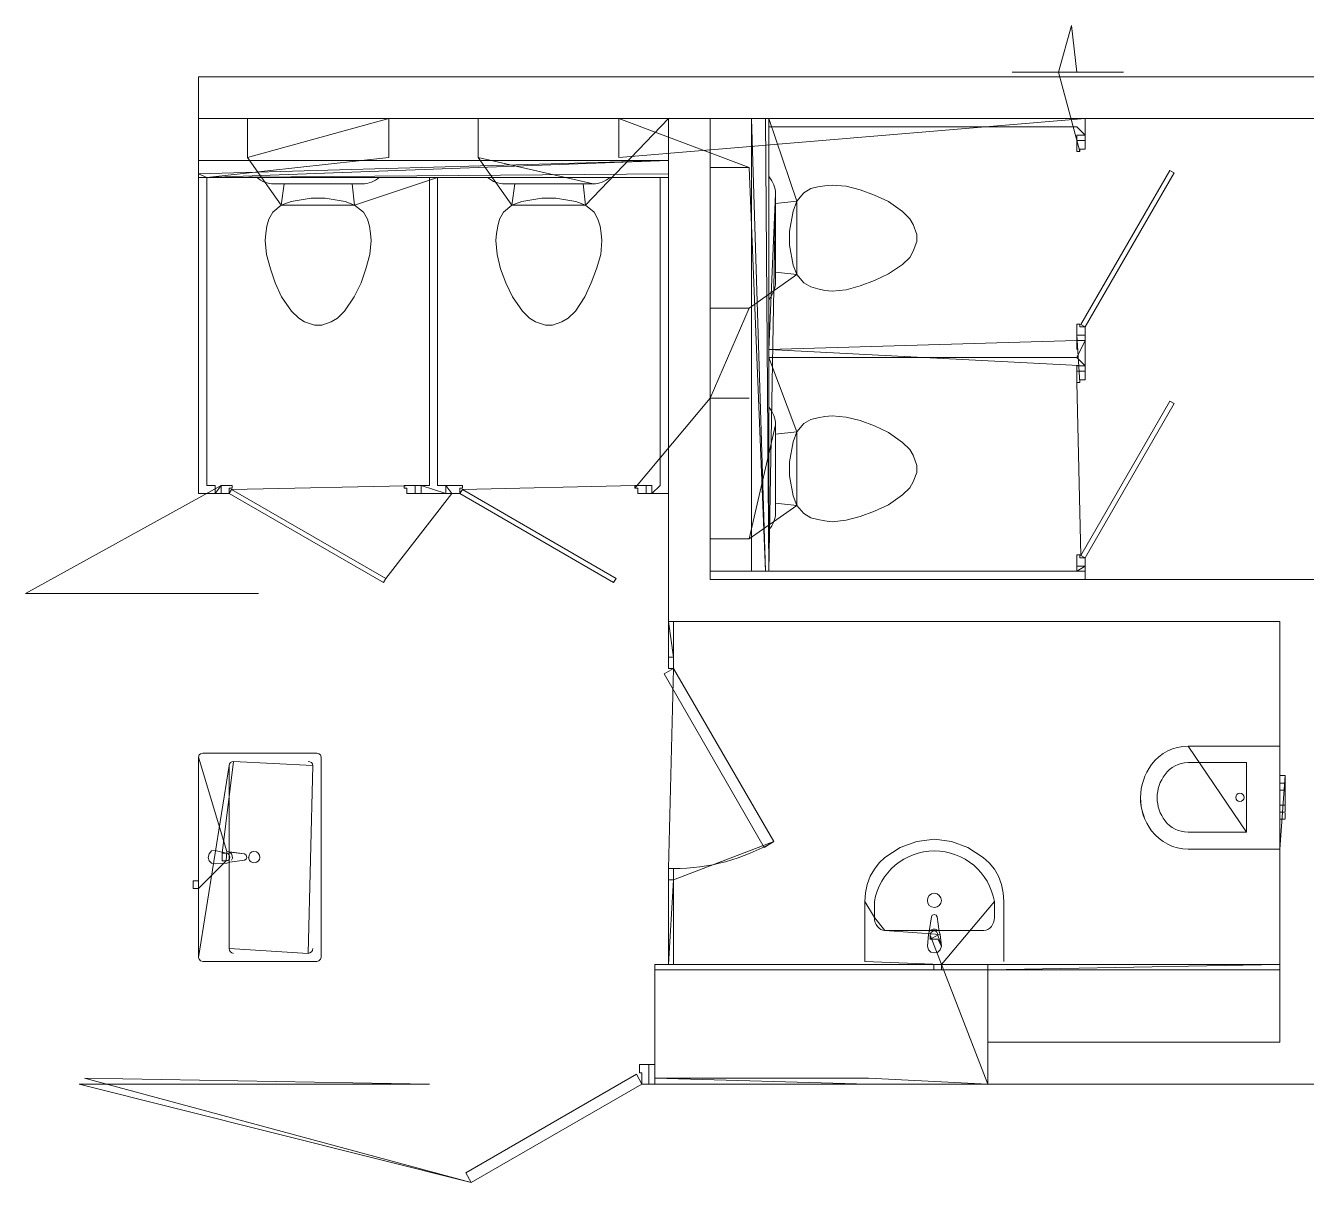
# Model space of a CAD drawing. Header units: millimetres. Extents: x -695119 to 412940, y -249585 to 622758.
# Drawn here: x 12734.773 to 12736.586, y -47226.925 to -47225.288 of the extents above; entities that cross this region are included whole.
import ezdxf

# ---------------------------------------------------------------- set-up
doc = ezdxf.new("R2010")
doc.units = ezdxf.units.MM
doc.layers.add('PDF _Геометрия', color=8, linetype='Continuous', lineweight=9)

# ---------------------------------------------------------------- blocks, each defined once
blk = doc.blocks.new('1 этаж')
at = {"layer": 'PDF _Геометрия', "color": 251, "true_color": 0x636466}
for p, q in [((-32213.762, -128402.2902), (-32213.9195, -128402.2902)), ((-32215.002, -128402.356), (-32215.002, -128402.411)), ((-32214.802, -128402.411), (-32214.802, -128402.356)), ((-32214.6753, -128402.356), (-32214.6753, -128402.411)), ((-32214.4762, -128402.411), (-32214.4762, -128402.356)), ((-32214.2887, -128402.9969), (-32214.2887, -128402.356)), ((-32215.0712, -128402.4152), (-32214.4062, -128402.4152)), ((-32214.292, -128402.4252), (-32214.347, -128402.4252)), ((-32214.9645, -128402.4485), (-32214.8395, -128402.4485)), ((-32214.9503, -128402.4485), (-32214.9545, -128402.4785)), ((-32214.6378, -128402.4485), (-32214.5128, -128402.4485)), ((-32214.6237, -128402.4485), (-32214.6278, -128402.4785)), ((-32214.2545, -128402.5877), (-32214.2545, -128402.4627)), ((-32214.2545, -128402.5735), (-32214.2245, -128402.5769)), ((-32214.347, -128402.6244), (-32214.292, -128402.6244)), ((-32214.292, -128402.7519), (-32214.347, -128402.7519)), ((-32214.2545, -128402.9144), (-32214.2545, -128402.7894)), ((-32214.7562, -128402.8869), (-32214.7562, -128402.8752)), ((-32214.2545, -128402.9002), (-32214.2245, -128402.9035)), ((-32214.347, -128402.951), (-32214.292, -128402.951)), ((-32215.3162, -128403.0285), (-32214.9862, -128403.0285)), ((-32213.5404, -128403.286), (-32213.5329, -128403.286)), ((-32213.5329, -128403.2969), (-32213.5404, -128403.2969)), ((-32213.5329, -128403.2969), (-32213.5404, -128403.2969)), ((-32213.5329, -128403.2969), (-32213.5404, -128403.2969)), ((-32213.5404, -128403.3377), (-32213.5329, -128403.3377)), ((-32213.5329, -128403.3477), (-32213.5404, -128403.3477)), ((-32213.5329, -128403.3477), (-32213.5404, -128403.3477)), ((-32213.5329, -128403.3477), (-32213.5404, -128403.3477)), ((-32214.3987, -128403.4335), (-32214.4062, -128403.4335)), ((-32214.1279, -128403.4644), (-32214.1279, -128403.5494)), ((-32214.1145, -128403.4644), (-32214.1145, -128403.4869)), ((-32213.9445, -128403.4869), (-32213.9445, -128403.4644)), ((-32213.9595, -128403.5052), (-32214.0995, -128403.5052)), ((-32213.9537, -128403.5535), (-32213.9537, -128403.7227))]:
    blk.add_line(p, q, dxfattribs=at)
at = {"layer": 'PDF _Геометрия', "color": 251, "true_color": 0x636466, "flags": 128}
for points in [[(-32213.8537, -128402.2902), (-32213.8353, -128402.2244), (-32213.8278, -128402.2902)], [(-32212.907, -128402.2969), (-32215.0712, -128402.2969), (-32215.0712, -128402.356), (-32214.4062, -128402.356), (-32214.4062, -128403.0677), (-32214.347, -128403.0677), (-32213.5403, -128403.0677), (-32213.5403, -128403.6635), (-32213.9537, -128403.6635), (-32213.9537, -128403.7227), (-32213.442, -128403.7227)], [(-32213.482, -128403.0085), (-32213.5403, -128403.0085), (-32214.347, -128403.0085), (-32214.347, -128402.356), (-32212.907, -128402.356)], [(-32212.907, -128402.2969), (-32215.0712, -128402.2969), (-32215.0712, -128402.356), (-32214.4062, -128402.356), (-32212.907, -128402.356)], [(-32212.907, -128402.2969), (-32215.0712, -128402.2969), (-32215.0712, -128402.356), (-32214.4062, -128402.356), (-32212.907, -128402.356)], [(-32213.762, -128402.2902), (-32213.9195, -128402.2902), (-32213.8278, -128402.2902), (-32213.8537, -128402.2902), (-32213.8237, -128402.4027), (-32213.8237, -128402.3994), (-32213.8162, -128402.3994), (-32213.8162, -128402.3869), (-32213.8278, -128402.3869), (-32213.8278, -128402.4027)], [(-32213.762, -128402.2902), (-32213.9195, -128402.2902), (-32213.8278, -128402.2902), (-32213.8537, -128402.2902), (-32213.8237, -128402.4027), (-32213.8237, -128402.3994), (-32213.8162, -128402.3994), (-32213.8162, -128402.3869), (-32213.8278, -128402.3869), (-32213.8278, -128402.4027)], [(-32215.0712, -128402.356), (-32215.0712, -128402.8869), (-32215.0478, -128402.8869), (-32215.0395, -128402.8869), (-32215.0278, -128402.8869), (-32215.0278, -128402.8794), (-32215.0237, -128402.8794), (-32215.0237, -128402.8752), (-32215.0395, -128402.8752), (-32215.0478, -128402.8869), (-32215.0478, -128402.8752), (-32215.0595, -128402.8752), (-32215.0595, -128402.4394), (-32215.0712, -128402.4344), (-32214.4062, -128402.4152), (-32215.0595, -128402.4394), (-32214.802, -128402.411), (-32214.802, -128402.356), (-32215.002, -128402.411), (-32214.9545, -128402.4785), (-32214.8503, -128402.4785), (-32214.8637, -128402.4735), (-32214.892, -128402.4685), (-32214.912, -128402.4685), (-32214.9403, -128402.4735), (-32214.9545, -128402.4785), (-32214.9662, -128402.4885), (-32214.972, -128402.4985), (-32214.9745, -128402.5085), (-32214.9762, -128402.5185), (-32214.977, -128402.5285), (-32214.9753, -128402.5485), (-32214.9695, -128402.5685), (-32214.9628, -128402.5885), (-32214.9537, -128402.6085), (-32214.9395, -128402.6285), (-32214.9295, -128402.6385), (-32214.9212, -128402.6435), (-32214.907, -128402.6485), (-32214.897, -128402.6485), (-32214.8837, -128402.6435), (-32214.8745, -128402.6385), (-32214.8645, -128402.6285), (-32214.8512, -128402.6085), (-32214.8412, -128402.5885), (-32214.8345, -128402.5685), (-32214.8287, -128402.5485), (-32214.827, -128402.5285), (-32214.8278, -128402.5185), (-32214.8295, -128402.5085), (-32214.832, -128402.4985), (-32214.8378, -128402.4885), (-32214.8503, -128402.4785), (-32214.7328, -128402.4394), (-32214.7328, -128402.8752), (-32214.7212, -128402.8752), (-32214.7212, -128402.8869), (-32214.7562, -128402.8752), (-32215.0245, -128402.881), (-32215.0278, -128402.8869), (-32214.8095, -128403.0127), (-32214.8062, -128403.0069), (-32214.7128, -128402.8869), (-32214.7212, -128402.8752), (-32214.7128, -128402.8752), (-32214.6978, -128402.8752), (-32214.6978, -128402.8794), (-32214.7012, -128402.8794), (-32214.7012, -128402.8869), (-32214.7128, -128402.8869), (-32214.7212, -128402.8869), (-32214.7562, -128402.8869), (-32214.7645, -128402.8869), (-32214.7645, -128402.8752), (-32214.7803, -128402.8752), (-32214.7803, -128402.8794), (-32214.7762, -128402.8794), (-32214.7762, -128402.8869), (-32214.7645, -128402.8869), (-32214.7645, -128402.8752), (-32214.7562, -128402.8752), (-32214.7445, -128402.8752), (-32214.7445, -128402.4394), (-32214.7328, -128402.4394), (-32214.4062, -128402.4394), (-32214.4178, -128402.4394), (-32214.4178, -128402.8752), (-32214.4295, -128402.8869), (-32214.4295, -128402.8752), (-32214.4378, -128402.8752), (-32214.4378, -128402.8869), (-32214.4295, -128402.8869), (-32214.4062, -128402.8869), (-32214.4062, -128402.356), (-32214.5237, -128402.4785), (-32214.5112, -128402.4885), (-32214.5062, -128402.4985), (-32214.5028, -128402.5085), (-32214.5012, -128402.5185), (-32214.5003, -128402.5285), (-32214.502, -128402.5485), (-32214.5078, -128402.5685), (-32214.5153, -128402.5885), (-32214.5245, -128402.6085), (-32214.5378, -128402.6285), (-32214.5478, -128402.6385), (-32214.557, -128402.6435), (-32214.5703, -128402.6485), (-32214.5803, -128402.6485), (-32214.5945, -128402.6435), (-32214.6028, -128402.6385), (-32214.6128, -128402.6285), (-32214.627, -128402.6085), (-32214.6362, -128402.5885), (-32214.6437, -128402.5685), (-32214.6487, -128402.5485), (-32214.6503, -128402.5285), (-32214.6495, -128402.5185), (-32214.6478, -128402.5085), (-32214.6453, -128402.4985), (-32214.6395, -128402.4885), (-32214.6278, -128402.4785), (-32214.6137, -128402.4735), (-32214.5853, -128402.4685), (-32214.5653, -128402.4685), (-32214.537, -128402.4735), (-32214.5237, -128402.4785), (-32214.6278, -128402.4785), (-32214.6753, -128402.411), (-32214.5128, -128402.4485)], [(-32215.0712, -128402.356), (-32215.0712, -128402.8869), (-32215.0478, -128402.8869), (-32215.0395, -128402.8869), (-32215.0278, -128402.8869), (-32215.0278, -128402.8794), (-32215.0237, -128402.8794), (-32215.0237, -128402.8752), (-32215.0395, -128402.8752), (-32215.0478, -128402.8869), (-32215.0478, -128402.8752), (-32215.0595, -128402.8752), (-32215.0595, -128402.4394), (-32215.0712, -128402.4344), (-32214.4062, -128402.4152), (-32215.0595, -128402.4394), (-32214.802, -128402.411), (-32214.802, -128402.356), (-32215.002, -128402.411), (-32214.9545, -128402.4785), (-32214.8503, -128402.4785), (-32214.8637, -128402.4735), (-32214.892, -128402.4685), (-32214.912, -128402.4685), (-32214.9403, -128402.4735), (-32214.9545, -128402.4785), (-32214.9662, -128402.4885), (-32214.972, -128402.4985), (-32214.9745, -128402.5085), (-32214.9762, -128402.5185), (-32214.977, -128402.5285), (-32214.9753, -128402.5485), (-32214.9695, -128402.5685), (-32214.9628, -128402.5885), (-32214.9537, -128402.6085), (-32214.9395, -128402.6285), (-32214.9295, -128402.6385), (-32214.9212, -128402.6435), (-32214.907, -128402.6485), (-32214.897, -128402.6485), (-32214.8837, -128402.6435), (-32214.8745, -128402.6385), (-32214.8645, -128402.6285), (-32214.8512, -128402.6085), (-32214.8412, -128402.5885), (-32214.8345, -128402.5685), (-32214.8287, -128402.5485), (-32214.827, -128402.5285), (-32214.8278, -128402.5185), (-32214.8295, -128402.5085), (-32214.832, -128402.4985), (-32214.8378, -128402.4885), (-32214.8503, -128402.4785), (-32214.7328, -128402.4394), (-32214.7328, -128402.8752), (-32214.7212, -128402.8752), (-32214.7212, -128402.8869), (-32214.7562, -128402.8752), (-32215.0245, -128402.881), (-32215.0278, -128402.8869), (-32214.8095, -128403.0127), (-32214.8062, -128403.0069), (-32214.7128, -128402.8869), (-32214.7212, -128402.8752), (-32214.7128, -128402.8752), (-32214.6978, -128402.8752), (-32214.6978, -128402.8794), (-32214.7012, -128402.8794), (-32214.7012, -128402.8869), (-32214.7128, -128402.8869), (-32214.7212, -128402.8869), (-32214.7562, -128402.8869), (-32214.7645, -128402.8869), (-32214.7645, -128402.8752), (-32214.7803, -128402.8752), (-32214.7803, -128402.8794), (-32214.7762, -128402.8794), (-32214.7762, -128402.8869), (-32214.7645, -128402.8869), (-32214.7645, -128402.8752), (-32214.7562, -128402.8752), (-32214.7445, -128402.8752), (-32214.7445, -128402.4394), (-32214.7328, -128402.4394), (-32214.4062, -128402.4394), (-32214.4178, -128402.4394), (-32214.4178, -128402.8752), (-32214.4295, -128402.8869), (-32214.4295, -128402.8752), (-32214.4378, -128402.8752), (-32214.4378, -128402.8869), (-32214.4295, -128402.8869), (-32214.4062, -128402.8869), (-32214.4062, -128402.356), (-32214.5237, -128402.4785), (-32214.5112, -128402.4885), (-32214.5062, -128402.4985), (-32214.5028, -128402.5085), (-32214.5012, -128402.5185), (-32214.5003, -128402.5285), (-32214.502, -128402.5485), (-32214.5078, -128402.5685), (-32214.5153, -128402.5885), (-32214.5245, -128402.6085), (-32214.5378, -128402.6285), (-32214.5478, -128402.6385), (-32214.557, -128402.6435), (-32214.5703, -128402.6485), (-32214.5803, -128402.6485), (-32214.5945, -128402.6435), (-32214.6028, -128402.6385), (-32214.6128, -128402.6285), (-32214.627, -128402.6085), (-32214.6362, -128402.5885), (-32214.6437, -128402.5685), (-32214.6487, -128402.5485), (-32214.6503, -128402.5285), (-32214.6495, -128402.5185), (-32214.6478, -128402.5085), (-32214.6453, -128402.4985), (-32214.6395, -128402.4885), (-32214.6278, -128402.4785), (-32214.6137, -128402.4735), (-32214.5853, -128402.4685), (-32214.5653, -128402.4685), (-32214.537, -128402.4735), (-32214.5237, -128402.4785), (-32214.6278, -128402.4785), (-32214.6753, -128402.411), (-32214.5128, -128402.4485)], [(-32215.0712, -128402.4394), (-32215.0595, -128402.4394), (-32215.0595, -128402.8752), (-32215.0478, -128402.8752), (-32215.0478, -128402.8869), (-32215.0395, -128402.8752), (-32215.0237, -128402.8752), (-32215.0237, -128402.8794), (-32215.0278, -128402.8794), (-32215.0278, -128402.8869), (-32215.0395, -128402.8869), (-32215.0478, -128402.8869), (-32215.0712, -128402.8869), (-32215.0712, -128402.356)], [(-32214.4062, -128402.4344), (-32215.0595, -128402.4394), (-32214.7328, -128402.4394), (-32214.7328, -128402.8752), (-32214.7212, -128402.8752), (-32214.7212, -128402.8869), (-32214.7128, -128402.8869), (-32214.7212, -128402.8752), (-32214.7128, -128402.8752), (-32214.6978, -128402.8752), (-32214.6978, -128402.8794), (-32214.7012, -128402.8794), (-32214.7012, -128402.8869), (-32214.7128, -128402.8869), (-32214.7212, -128402.8869), (-32214.7562, -128402.8869), (-32214.7645, -128402.8869), (-32214.7645, -128402.8752), (-32214.7803, -128402.8752), (-32214.7803, -128402.8794), (-32214.7762, -128402.8794), (-32214.7762, -128402.8869), (-32214.7645, -128402.8869), (-32214.7645, -128402.8752), (-32214.7562, -128402.8752), (-32214.7445, -128402.8752), (-32214.7445, -128402.4394), (-32214.7328, -128402.4394), (-32214.4062, -128402.4394), (-32214.4178, -128402.4394), (-32214.4178, -128402.8752), (-32214.4295, -128402.8869), (-32214.4295, -128402.8752), (-32214.4378, -128402.8752), (-32214.4378, -128402.8869), (-32214.4295, -128402.8869), (-32214.4062, -128402.8869), (-32214.4062, -128402.356)], [(-32214.4803, -128403.0069), (-32214.4837, -128403.0127), (-32214.7012, -128402.8869), (-32214.6978, -128402.881), (-32214.4537, -128402.8752), (-32214.4378, -128402.8752), (-32214.4378, -128402.8869), (-32214.4495, -128402.8869), (-32214.4495, -128402.8794), (-32214.4537, -128402.8794), (-32214.347, -128402.7519), (-32214.292, -128402.6244), (-32214.2245, -128402.5769), (-32214.2245, -128402.4727), (-32214.2295, -128402.4869), (-32214.2345, -128402.5152), (-32214.2345, -128402.5352), (-32214.2295, -128402.5635), (-32214.2245, -128402.5769), (-32214.2145, -128402.5885), (-32214.2045, -128402.5944), (-32214.1945, -128402.5969), (-32214.1845, -128402.5994), (-32214.1745, -128402.6002), (-32214.1545, -128402.5985), (-32214.1345, -128402.5927), (-32214.1145, -128402.5852), (-32214.0945, -128402.576), (-32214.0745, -128402.5627), (-32214.0645, -128402.5527), (-32214.0595, -128402.5435), (-32214.0545, -128402.5302), (-32214.0545, -128402.5202), (-32214.0595, -128402.506), (-32214.0645, -128402.4977), (-32214.0745, -128402.4877), (-32214.0945, -128402.4735), (-32214.1145, -128402.4644), (-32214.1345, -128402.4569), (-32214.1545, -128402.4519), (-32214.1745, -128402.4502), (-32214.1845, -128402.451), (-32214.1945, -128402.4527), (-32214.2045, -128402.4552), (-32214.2145, -128402.461), (-32214.2245, -128402.4727), (-32214.2637, -128402.356), (-32214.2637, -128402.3677), (-32213.8278, -128402.3677), (-32213.8162, -128402.3794), (-32213.8278, -128402.3794), (-32213.8278, -128402.3869), (-32213.8162, -128402.3869), (-32213.8162, -128402.3794), (-32213.8162, -128402.356), (-32214.4762, -128402.411), (-32214.4762, -128402.356), (-32214.292, -128402.4252), (-32214.2687, -128402.9969), (-32214.2887, -128402.356)], [(-32214.4803, -128403.0069), (-32214.4837, -128403.0127), (-32214.7012, -128402.8869), (-32214.6978, -128402.881), (-32214.4537, -128402.8752), (-32214.4378, -128402.8752), (-32214.4378, -128402.8869), (-32214.4495, -128402.8869), (-32214.4495, -128402.8794), (-32214.4537, -128402.8794), (-32214.347, -128402.7519), (-32214.292, -128402.6244), (-32214.2245, -128402.5769), (-32214.2245, -128402.4727), (-32214.2295, -128402.4869), (-32214.2345, -128402.5152), (-32214.2345, -128402.5352), (-32214.2295, -128402.5635), (-32214.2245, -128402.5769), (-32214.2145, -128402.5885), (-32214.2045, -128402.5944), (-32214.1945, -128402.5969), (-32214.1845, -128402.5994), (-32214.1745, -128402.6002), (-32214.1545, -128402.5985), (-32214.1345, -128402.5927), (-32214.1145, -128402.5852), (-32214.0945, -128402.576), (-32214.0745, -128402.5627), (-32214.0645, -128402.5527), (-32214.0595, -128402.5435), (-32214.0545, -128402.5302), (-32214.0545, -128402.5202), (-32214.0595, -128402.506), (-32214.0645, -128402.4977), (-32214.0745, -128402.4877), (-32214.0945, -128402.4735), (-32214.1145, -128402.4644), (-32214.1345, -128402.4569), (-32214.1545, -128402.4519), (-32214.1745, -128402.4502), (-32214.1845, -128402.451), (-32214.1945, -128402.4527), (-32214.2045, -128402.4552), (-32214.2145, -128402.461), (-32214.2245, -128402.4727), (-32214.2637, -128402.356), (-32214.2637, -128402.3677), (-32213.8278, -128402.3677), (-32213.8162, -128402.3794), (-32213.8278, -128402.3794), (-32213.8278, -128402.3869), (-32213.8162, -128402.3869), (-32213.8162, -128402.3794), (-32213.8162, -128402.356), (-32214.4762, -128402.411), (-32214.4762, -128402.356), (-32214.292, -128402.4252), (-32214.2687, -128402.9969), (-32214.2887, -128402.356)], [(-32214.4062, -128402.356), (-32214.4062, -128403.0677), (-32214.347, -128403.0677), (-32213.5403, -128403.0677), (-32213.5403, -128403.6635), (-32213.9537, -128403.6635), (-32213.9537, -128403.7227), (-32213.442, -128403.7227), (-32213.442, -128403.6635), (-32213.482, -128403.6635), (-32213.482, -128403.0085), (-32213.5403, -128403.0085), (-32214.347, -128403.0085), (-32214.347, -128402.356)], [(-32214.4062, -128402.356), (-32214.4062, -128403.0677), (-32214.347, -128403.0677), (-32213.5403, -128403.0677), (-32213.5403, -128403.6635), (-32213.9537, -128403.6635), (-32213.9537, -128403.7227), (-32213.442, -128403.7227), (-32213.442, -128403.6635), (-32213.482, -128403.6635), (-32213.482, -128403.0085), (-32213.5403, -128403.0085), (-32214.347, -128403.0085), (-32214.347, -128402.356)], [(-32214.347, -128402.356), (-32213.8162, -128402.356), (-32213.8162, -128402.3794), (-32213.8162, -128402.3869), (-32213.8278, -128402.3869), (-32213.8278, -128402.3794), (-32213.8162, -128402.3794), (-32213.8278, -128402.3677), (-32214.2637, -128402.3677), (-32214.2637, -128402.356), (-32214.2637, -128402.9969), (-32214.2687, -128402.356)], [(-32213.8278, -128402.6702), (-32213.8278, -128402.6627), (-32213.8278, -128402.6469), (-32213.8237, -128402.6469), (-32213.8237, -128402.651), (-32213.8162, -128402.651), (-32213.822, -128402.6477), (-32213.6962, -128402.4294), (-32213.6903, -128402.4327), (-32213.8162, -128402.651), (-32213.8162, -128402.6627), (-32213.8162, -128402.6702), (-32213.8162, -128402.706), (-32213.8162, -128402.7135), (-32213.8278, -128402.7135), (-32213.8278, -128402.706), (-32213.8162, -128402.706), (-32214.2637, -128402.6827), (-32214.2545, -128402.4627), (-32214.2637, -128402.9969), (-32213.8278, -128402.9969), (-32213.8162, -128402.9969), (-32213.8162, -128403.0085), (-32213.8162, -128402.9894), (-32213.8162, -128402.9777), (-32213.8237, -128402.9777), (-32213.8237, -128402.9735), (-32213.8278, -128402.9735), (-32213.8278, -128402.9894), (-32213.8278, -128402.9969), (-32213.8162, -128402.9894), (-32213.8278, -128402.9894)], [(-32213.8278, -128402.6702), (-32213.8278, -128402.6627), (-32213.8278, -128402.6469), (-32213.8237, -128402.6469), (-32213.8237, -128402.651), (-32213.8162, -128402.651), (-32213.822, -128402.6477), (-32213.6962, -128402.4294), (-32213.6903, -128402.4327), (-32213.8162, -128402.651), (-32213.8162, -128402.6627), (-32213.8162, -128402.6702), (-32213.8162, -128402.706), (-32213.8162, -128402.7135), (-32213.8278, -128402.7135), (-32213.8278, -128402.706), (-32213.8162, -128402.706), (-32214.2637, -128402.6827), (-32214.2545, -128402.4627), (-32214.2637, -128402.9969), (-32213.8278, -128402.9969), (-32213.8162, -128402.9969), (-32213.8162, -128403.0085), (-32213.8162, -128402.9894), (-32213.8162, -128402.9777), (-32213.8237, -128402.9777), (-32213.8237, -128402.9735), (-32213.8278, -128402.9735), (-32213.8278, -128402.9894), (-32213.8278, -128402.9969), (-32213.8162, -128402.9894), (-32213.8278, -128402.9894)], [(-32214.2637, -128402.6827), (-32213.8278, -128402.6702), (-32213.8278, -128402.6627), (-32213.8278, -128402.6469), (-32213.8237, -128402.6469), (-32213.8237, -128402.651), (-32213.8162, -128402.651), (-32213.822, -128402.6477), (-32213.6962, -128402.4294), (-32213.6903, -128402.4327), (-32213.8162, -128402.651), (-32213.8162, -128402.6627), (-32213.8162, -128402.6702), (-32213.8162, -128402.706), (-32213.8162, -128402.7135), (-32213.8278, -128402.7135), (-32213.8278, -128402.706), (-32213.8162, -128402.706), (-32213.8278, -128402.6944), (-32214.2637, -128402.6944)], [(-32214.8537, -128402.4485), (-32214.8503, -128402.4785), (-32214.8378, -128402.4885), (-32214.832, -128402.4985), (-32214.8295, -128402.5085), (-32214.8278, -128402.5185), (-32214.827, -128402.5285), (-32214.8287, -128402.5485), (-32214.8345, -128402.5685), (-32214.8412, -128402.5885), (-32214.8512, -128402.6085), (-32214.8645, -128402.6285), (-32214.8745, -128402.6385), (-32214.8837, -128402.6435), (-32214.897, -128402.6485), (-32214.907, -128402.6485), (-32214.9212, -128402.6435), (-32214.9295, -128402.6385), (-32214.9395, -128402.6285), (-32214.9537, -128402.6085), (-32214.9628, -128402.5885), (-32214.9695, -128402.5685), (-32214.9753, -128402.5485), (-32214.977, -128402.5285), (-32214.9762, -128402.5185), (-32214.9745, -128402.5085), (-32214.972, -128402.4985), (-32214.9662, -128402.4885), (-32214.9545, -128402.4785), (-32214.9403, -128402.4735), (-32214.912, -128402.4685), (-32214.892, -128402.4685), (-32214.8637, -128402.4735), (-32214.8503, -128402.4785)], [(-32214.527, -128402.4485), (-32214.5237, -128402.4785), (-32214.5112, -128402.4885), (-32214.5062, -128402.4985), (-32214.5028, -128402.5085), (-32214.5012, -128402.5185), (-32214.5003, -128402.5285), (-32214.502, -128402.5485), (-32214.5078, -128402.5685), (-32214.5153, -128402.5885), (-32214.5245, -128402.6085), (-32214.5378, -128402.6285), (-32214.5478, -128402.6385), (-32214.557, -128402.6435), (-32214.5703, -128402.6485), (-32214.5803, -128402.6485), (-32214.5945, -128402.6435), (-32214.6028, -128402.6385), (-32214.6128, -128402.6285), (-32214.627, -128402.6085), (-32214.6362, -128402.5885), (-32214.6437, -128402.5685), (-32214.6487, -128402.5485), (-32214.6503, -128402.5285), (-32214.6495, -128402.5185), (-32214.6478, -128402.5085), (-32214.6453, -128402.4985), (-32214.6395, -128402.4885), (-32214.6278, -128402.4785), (-32214.6137, -128402.4735), (-32214.5853, -128402.4685), (-32214.5653, -128402.4685), (-32214.537, -128402.4735), (-32214.5237, -128402.4785)], [(-32214.2545, -128402.476), (-32214.2245, -128402.4727), (-32214.2145, -128402.461), (-32214.2045, -128402.4552), (-32214.1945, -128402.4527), (-32214.1845, -128402.451), (-32214.1745, -128402.4502), (-32214.1545, -128402.4519), (-32214.1345, -128402.4569), (-32214.1145, -128402.4644), (-32214.0945, -128402.4735), (-32214.0745, -128402.4877), (-32214.0645, -128402.4977), (-32214.0595, -128402.506), (-32214.0545, -128402.5202), (-32214.0545, -128402.5302), (-32214.0595, -128402.5435), (-32214.0645, -128402.5527), (-32214.0745, -128402.5627), (-32214.0945, -128402.576), (-32214.1145, -128402.5852), (-32214.1345, -128402.5927), (-32214.1545, -128402.5985), (-32214.1745, -128402.6002), (-32214.1845, -128402.5994), (-32214.1945, -128402.5969), (-32214.2045, -128402.5944), (-32214.2145, -128402.5885), (-32214.2245, -128402.5769), (-32214.2295, -128402.5635), (-32214.2345, -128402.5352), (-32214.2345, -128402.5152), (-32214.2295, -128402.4869), (-32214.2245, -128402.4727)], [(-32213.8278, -128402.6627), (-32213.8162, -128402.6627), (-32213.8278, -128402.6627), (-32213.8237, -128402.7294), (-32213.8237, -128402.726), (-32213.8162, -128402.726), (-32213.8162, -128402.7135), (-32213.8278, -128402.7135), (-32213.8278, -128402.7294), (-32213.822, -128402.9744), (-32213.8162, -128402.9777), (-32213.6903, -128402.7594), (-32213.6962, -128402.756)], [(-32213.8278, -128402.6627), (-32213.8162, -128402.6627), (-32213.8278, -128402.6627), (-32213.8237, -128402.7294), (-32213.8237, -128402.726), (-32213.8162, -128402.726), (-32213.8162, -128402.7135), (-32213.8278, -128402.7135), (-32213.8278, -128402.7294), (-32213.822, -128402.9744), (-32213.8162, -128402.9777), (-32213.6903, -128402.7594), (-32213.6962, -128402.756)], [(-32213.8278, -128402.6827), (-32213.8278, -128402.6702), (-32213.8162, -128402.6702), (-32213.8162, -128402.6627), (-32213.8278, -128402.6627)], [(-32214.2545, -128402.7894), (-32214.292, -128402.951), (-32214.2245, -128402.9035), (-32214.2245, -128402.7994), (-32214.2295, -128402.8135), (-32214.2345, -128402.8419), (-32214.2345, -128402.8619), (-32214.2295, -128402.8902), (-32214.2245, -128402.9035), (-32214.2145, -128402.9152), (-32214.2045, -128402.921), (-32214.1945, -128402.9235), (-32214.1845, -128402.9252), (-32214.1745, -128402.9269), (-32214.1545, -128402.9244), (-32214.1345, -128402.9194), (-32214.1145, -128402.9119), (-32214.0945, -128402.9027), (-32214.0745, -128402.8885), (-32214.0645, -128402.8785), (-32214.0595, -128402.8702), (-32214.0545, -128402.8569), (-32214.0545, -128402.8469), (-32214.0595, -128402.8327), (-32214.0645, -128402.8244), (-32214.0745, -128402.8144), (-32214.0945, -128402.8002), (-32214.1145, -128402.791), (-32214.1345, -128402.7835), (-32214.1545, -128402.7785), (-32214.1745, -128402.7769), (-32214.1845, -128402.7777), (-32214.1945, -128402.7794), (-32214.2045, -128402.7819), (-32214.2145, -128402.7877), (-32214.2245, -128402.7994), (-32214.2637, -128402.6944), (-32213.8278, -128402.6944), (-32213.8162, -128402.6702), (-32213.8278, -128402.6702)], [(-32214.2545, -128402.7894), (-32214.292, -128402.951), (-32214.2245, -128402.9035), (-32214.2245, -128402.7994), (-32214.2295, -128402.8135), (-32214.2345, -128402.8419), (-32214.2345, -128402.8619), (-32214.2295, -128402.8902), (-32214.2245, -128402.9035), (-32214.2145, -128402.9152), (-32214.2045, -128402.921), (-32214.1945, -128402.9235), (-32214.1845, -128402.9252), (-32214.1745, -128402.9269), (-32214.1545, -128402.9244), (-32214.1345, -128402.9194), (-32214.1145, -128402.9119), (-32214.0945, -128402.9027), (-32214.0745, -128402.8885), (-32214.0645, -128402.8785), (-32214.0595, -128402.8702), (-32214.0545, -128402.8569), (-32214.0545, -128402.8469), (-32214.0595, -128402.8327), (-32214.0645, -128402.8244), (-32214.0745, -128402.8144), (-32214.0945, -128402.8002), (-32214.1145, -128402.791), (-32214.1345, -128402.7835), (-32214.1545, -128402.7785), (-32214.1745, -128402.7769), (-32214.1845, -128402.7777), (-32214.1945, -128402.7794), (-32214.2045, -128402.7819), (-32214.2145, -128402.7877), (-32214.2245, -128402.7994), (-32214.2637, -128402.6944), (-32213.8278, -128402.6944), (-32213.8162, -128402.6702), (-32213.8278, -128402.6702)], [(-32214.2545, -128402.8027), (-32214.2245, -128402.7994), (-32214.2145, -128402.7877), (-32214.2045, -128402.7819), (-32214.1945, -128402.7794), (-32214.1845, -128402.7777), (-32214.1745, -128402.7769), (-32214.1545, -128402.7785), (-32214.1345, -128402.7835), (-32214.1145, -128402.791), (-32214.0945, -128402.8002), (-32214.0745, -128402.8144), (-32214.0645, -128402.8244), (-32214.0595, -128402.8327), (-32214.0545, -128402.8469), (-32214.0545, -128402.8569), (-32214.0595, -128402.8702), (-32214.0645, -128402.8785), (-32214.0745, -128402.8885), (-32214.0945, -128402.9027), (-32214.1145, -128402.9119), (-32214.1345, -128402.9194), (-32214.1545, -128402.9244), (-32214.1745, -128402.9269), (-32214.1845, -128402.9252), (-32214.1945, -128402.9235), (-32214.2045, -128402.921), (-32214.2145, -128402.9152), (-32214.2245, -128402.9035), (-32214.2295, -128402.8902), (-32214.2345, -128402.8619), (-32214.2345, -128402.8419), (-32214.2295, -128402.8135), (-32214.2245, -128402.7994)], [(-32215.3162, -128403.0285), (-32215.0395, -128402.8752), (-32215.0395, -128402.8869), (-32215.0395, -128402.8752)], [(-32215.3162, -128403.0285), (-32215.0395, -128402.8752), (-32215.0395, -128402.8869), (-32215.0395, -128402.8752)], [(-32214.347, -128402.9969), (-32213.8278, -128402.9969), (-32213.8162, -128402.9969), (-32213.8162, -128403.0085), (-32213.8162, -128402.9894), (-32213.8162, -128402.9777), (-32213.8237, -128402.9777), (-32213.8237, -128402.9735), (-32213.8278, -128402.9735), (-32213.8278, -128402.9894), (-32213.8278, -128402.9969), (-32213.8162, -128402.9894), (-32213.8278, -128402.9894)], [(-32214.4062, -128403.0677), (-32214.3987, -128403.0677), (-32214.3987, -128403.1185), (-32214.4062, -128403.1185), (-32214.4062, -128403.0677), (-32214.3987, -128403.1185), (-32214.3987, -128403.1344), (-32214.4062, -128403.1344), (-32214.4062, -128403.1185), (-32214.3987, -128403.1185), (-32214.4062, -128403.1185)], [(-32214.4062, -128403.0677), (-32214.3987, -128403.0677), (-32214.3987, -128403.1185), (-32214.4062, -128403.1185), (-32214.4062, -128403.0677), (-32214.3987, -128403.1185), (-32214.3987, -128403.1344), (-32214.4062, -128403.1344), (-32214.4062, -128403.1185), (-32214.3987, -128403.1185), (-32214.4062, -128403.1185)], [(-32215.0479, -128403.3919), (-32215.0529, -128403.3927), (-32215.0562, -128403.3969), (-32215.0579, -128403.4019), (-32215.0562, -128403.4069), (-32215.0529, -128403.4102), (-32215.0479, -128403.411), (-32215.0312, -128403.4102), (-32215.027, -128403.4085), (-32215.0062, -128403.406), (-32215.0037, -128403.4044), (-32215.0029, -128403.4019), (-32215.0037, -128403.3985), (-32215.0062, -128403.3969), (-32215.027, -128403.3944), (-32215.0312, -128403.3935), (-32215.0712, -128403.2602), (-32215.0704, -128403.2569), (-32215.0687, -128403.2552), (-32215.0654, -128403.2544), (-32214.9037, -128403.2544), (-32214.9012, -128403.2552), (-32214.8987, -128403.2569), (-32214.8979, -128403.2602), (-32214.8979, -128403.5435), (-32214.8987, -128403.546), (-32214.9012, -128403.5485), (-32214.9037, -128403.5494), (-32215.0654, -128403.5494), (-32215.0687, -128403.5485), (-32215.0704, -128403.546), (-32215.0712, -128403.5435), (-32215.0278, -128403.2719), (-32215.0278, -128403.531), (-32214.9162, -128403.5377), (-32214.9095, -128403.2719), (-32215.022, -128403.266), (-32215.0378, -128403.396), (-32215.0378, -128403.4069), (-32215.032, -128403.4069), (-32215.0712, -128403.446), (-32215.0787, -128403.446), (-32215.0787, -128403.4352), (-32215.0712, -128403.4352)], [(-32215.0479, -128403.3919), (-32215.0529, -128403.3927), (-32215.0562, -128403.3969), (-32215.0579, -128403.4019), (-32215.0562, -128403.4069), (-32215.0529, -128403.4102), (-32215.0479, -128403.411), (-32215.0312, -128403.4102), (-32215.027, -128403.4085), (-32215.0062, -128403.406), (-32215.0037, -128403.4044), (-32215.0029, -128403.4019), (-32215.0037, -128403.3985), (-32215.0062, -128403.3969), (-32215.027, -128403.3944), (-32215.0312, -128403.3935), (-32215.0712, -128403.2602), (-32215.0704, -128403.2569), (-32215.0687, -128403.2552), (-32215.0654, -128403.2544), (-32214.9037, -128403.2544), (-32214.9012, -128403.2552), (-32214.8987, -128403.2569), (-32214.8979, -128403.2602), (-32214.8979, -128403.5435), (-32214.8987, -128403.546), (-32214.9012, -128403.5485), (-32214.9037, -128403.5494), (-32215.0654, -128403.5494), (-32215.0687, -128403.5485), (-32215.0704, -128403.546), (-32215.0712, -128403.5435), (-32215.0278, -128403.2719), (-32215.0278, -128403.531), (-32214.9162, -128403.5377), (-32214.9095, -128403.2719), (-32215.022, -128403.266), (-32215.0378, -128403.396), (-32215.0378, -128403.4069), (-32215.032, -128403.4069), (-32215.0712, -128403.446), (-32215.0787, -128403.446), (-32215.0787, -128403.4352), (-32215.0712, -128403.4352)], [(-32213.5404, -128403.286), (-32213.5329, -128403.286), (-32213.5404, -128403.3902), (-32213.5404, -128403.2444), (-32213.6704, -128403.2444), (-32213.5879, -128403.366), (-32213.5879, -128403.2677), (-32213.6704, -128403.2677)], [(-32213.5404, -128403.286), (-32213.5329, -128403.286), (-32213.5404, -128403.3902), (-32213.5404, -128403.2444), (-32213.6704, -128403.2444), (-32213.5879, -128403.366), (-32213.5879, -128403.2677), (-32213.6704, -128403.2677)], [(-32213.6704, -128403.3902), (-32213.5404, -128403.3902), (-32213.5404, -128403.2444), (-32213.6704, -128403.2444)], [(-32215.0278, -128403.2719), (-32215.0278, -128403.531), (-32214.9162, -128403.5377), (-32214.9095, -128403.2719), (-32215.022, -128403.266)], [(-32213.6704, -128403.366), (-32213.5879, -128403.366), (-32213.5879, -128403.2677), (-32213.6704, -128403.2677)], [(-32213.5404, -128403.3377), (-32213.5329, -128403.3377), (-32213.5329, -128403.3094), (-32213.5329, -128403.3169), (-32213.5329, -128403.3244), (-32213.5329, -128403.3277), (-32213.5404, -128403.3277), (-32213.5404, -128403.3244), (-32213.5404, -128403.3169), (-32213.5404, -128403.3094), (-32213.5404, -128403.3069), (-32213.5329, -128403.3069), (-32213.5329, -128403.2877), (-32213.5329, -128403.2919), (-32213.5329, -128403.2952)], [(-32213.5404, -128403.2952), (-32213.5404, -128403.2919), (-32213.5404, -128403.2877)], [(-32213.5404, -128403.3377), (-32213.5329, -128403.3377), (-32213.5329, -128403.3094), (-32213.5329, -128403.3169), (-32213.5329, -128403.3244), (-32213.5329, -128403.3277), (-32213.5404, -128403.3277), (-32213.5404, -128403.3244), (-32213.5404, -128403.3169), (-32213.5404, -128403.3094), (-32213.5404, -128403.3069), (-32213.5329, -128403.3069), (-32213.5329, -128403.2877), (-32213.5329, -128403.2919), (-32213.5329, -128403.2952)], [(-32213.5404, -128403.2952), (-32213.5404, -128403.2919), (-32213.5404, -128403.2877)], [(-32213.5404, -128403.2952), (-32213.5404, -128403.2919), (-32213.5404, -128403.2877)], [(-32213.5329, -128403.2877), (-32213.5329, -128403.2919), (-32213.5329, -128403.2952)], [(-32213.5404, -128403.3469), (-32213.5404, -128403.3427), (-32213.5404, -128403.3394)], [(-32213.5404, -128403.3469), (-32213.5404, -128403.3427), (-32213.5404, -128403.3394)], [(-32213.5404, -128403.3469), (-32213.5404, -128403.3427), (-32213.5404, -128403.3394)], [(-32213.5329, -128403.3394), (-32213.5329, -128403.3427), (-32213.5329, -128403.3469)], [(-32213.5329, -128403.3394), (-32213.5329, -128403.3427), (-32213.5329, -128403.3469)], [(-32213.5329, -128403.3394), (-32213.5329, -128403.3427), (-32213.5329, -128403.3469)], [(-32213.9312, -128403.5494), (-32213.9312, -128403.4644), (-32213.932, -128403.4519), (-32213.9345, -128403.4402), (-32213.9387, -128403.4285), (-32213.9445, -128403.4185), (-32213.952, -128403.4094), (-32213.9604, -128403.4019), (-32213.982, -128403.3877), (-32214.0054, -128403.3794), (-32214.0295, -128403.376), (-32214.0545, -128403.3794), (-32214.0779, -128403.3877), (-32214.0995, -128403.4019), (-32214.1079, -128403.4094), (-32214.1145, -128403.4185), (-32214.1204, -128403.4285), (-32214.1245, -128403.4402), (-32214.127, -128403.4519), (-32214.1279, -128403.4644), (-32214.1145, -128403.4869), (-32214.0995, -128403.5052), (-32214.0212, -128403.511), (-32214.0229, -128403.5069), (-32214.0254, -128403.486), (-32214.027, -128403.4835), (-32214.0295, -128403.4827), (-32214.0329, -128403.4835), (-32214.0337, -128403.486), (-32214.037, -128403.5069), (-32214.0379, -128403.511), (-32214.0395, -128403.5277), (-32214.0379, -128403.5327), (-32214.0345, -128403.536), (-32214.0295, -128403.5369), (-32214.0245, -128403.536), (-32214.0212, -128403.5327), (-32214.0195, -128403.5277), (-32214.0245, -128403.5177), (-32214.0354, -128403.5177), (-32214.0354, -128403.5119), (-32213.9537, -128403.7227)], [(-32213.9312, -128403.5494), (-32213.9312, -128403.4644), (-32213.932, -128403.4519), (-32213.9345, -128403.4402), (-32213.9387, -128403.4285), (-32213.9445, -128403.4185), (-32213.952, -128403.4094), (-32213.9604, -128403.4019), (-32213.982, -128403.3877), (-32214.0054, -128403.3794), (-32214.0295, -128403.376), (-32214.0545, -128403.3794), (-32214.0779, -128403.3877), (-32214.0995, -128403.4019), (-32214.1079, -128403.4094), (-32214.1145, -128403.4185), (-32214.1204, -128403.4285), (-32214.1245, -128403.4402), (-32214.127, -128403.4519), (-32214.1279, -128403.4644), (-32214.1145, -128403.4869), (-32214.0995, -128403.5052), (-32214.0212, -128403.511), (-32214.0229, -128403.5069), (-32214.0254, -128403.486), (-32214.027, -128403.4835), (-32214.0295, -128403.4827), (-32214.0329, -128403.4835), (-32214.0337, -128403.486), (-32214.037, -128403.5069), (-32214.0379, -128403.511), (-32214.0395, -128403.5277), (-32214.0379, -128403.5327), (-32214.0345, -128403.536), (-32214.0295, -128403.5369), (-32214.0245, -128403.536), (-32214.0212, -128403.5327), (-32214.0195, -128403.5277), (-32214.0245, -128403.5177), (-32214.0354, -128403.5177), (-32214.0354, -128403.5119), (-32213.9537, -128403.7227)], [(-32213.9312, -128403.5494), (-32213.9312, -128403.4644), (-32213.932, -128403.4519), (-32213.9345, -128403.4402), (-32213.9387, -128403.4285), (-32213.9445, -128403.4185), (-32213.952, -128403.4094), (-32213.9604, -128403.4019), (-32213.982, -128403.3877), (-32214.0054, -128403.3794), (-32214.0295, -128403.376), (-32214.0545, -128403.3794), (-32214.0779, -128403.3877), (-32214.0995, -128403.4019), (-32214.1079, -128403.4094), (-32214.1145, -128403.4185), (-32214.1204, -128403.4285), (-32214.1245, -128403.4402), (-32214.127, -128403.4519), (-32214.1279, -128403.4644)], [(-32213.9445, -128403.4644), (-32214.0195, -128403.5535), (-32214.0304, -128403.5535), (-32214.0304, -128403.561), (-32214.0195, -128403.561), (-32214.0195, -128403.5535), (-32214.0304, -128403.5535), (-32214.0304, -128403.561), (-32214.0195, -128403.561), (-32214.0195, -128403.5535), (-32214.1279, -128403.5494)], [(-32213.9445, -128403.4644), (-32214.0195, -128403.5535), (-32214.0304, -128403.5535), (-32214.0304, -128403.561), (-32214.0195, -128403.561), (-32214.0195, -128403.5535), (-32214.0304, -128403.5535), (-32214.0304, -128403.561), (-32214.0195, -128403.561), (-32214.0195, -128403.5535), (-32214.1279, -128403.5494)], [(-32214.0195, -128403.5277), (-32214.0212, -128403.511), (-32214.0229, -128403.5069), (-32214.0254, -128403.486), (-32214.027, -128403.4835), (-32214.0295, -128403.4827), (-32214.0329, -128403.4835), (-32214.0337, -128403.486), (-32214.037, -128403.5069), (-32214.0379, -128403.511), (-32214.0395, -128403.5277), (-32214.0379, -128403.5327), (-32214.0345, -128403.536), (-32214.0295, -128403.5369), (-32214.0245, -128403.536), (-32214.0212, -128403.5327), (-32214.0195, -128403.5277), (-32214.0245, -128403.5119), (-32214.0354, -128403.5177), (-32214.0354, -128403.5119)], [(-32213.5403, -128403.561), (-32213.9537, -128403.561), (-32214.1228, -128403.561), (-32214.4253, -128403.561), (-32214.4253, -128403.7227), (-32214.4337, -128403.7227), (-32214.4337, -128403.6952), (-32214.447, -128403.6952), (-32214.447, -128403.7069), (-32214.4437, -128403.7069), (-32214.4437, -128403.7227), (-32214.4337, -128403.7227), (-32214.4337, -128403.6952), (-32214.4253, -128403.6952), (-32214.4253, -128403.5535), (-32214.1228, -128403.5535), (-32213.9537, -128403.5535), (-32213.5403, -128403.5535)], [(-32213.5403, -128403.561), (-32213.9537, -128403.561), (-32214.1228, -128403.561), (-32214.4253, -128403.561), (-32214.4253, -128403.7227), (-32214.4337, -128403.7227), (-32214.4337, -128403.6952), (-32214.447, -128403.6952), (-32214.447, -128403.7069), (-32214.4437, -128403.7069), (-32214.4437, -128403.7227), (-32214.4337, -128403.7227), (-32214.4337, -128403.6952), (-32214.4253, -128403.6952), (-32214.4253, -128403.5535), (-32214.1228, -128403.5535), (-32213.9537, -128403.5535), (-32213.5403, -128403.5535)], [(-32214.4253, -128403.6952), (-32214.4253, -128403.7227), (-32214.4337, -128403.7227), (-32214.4337, -128403.6952), (-32214.447, -128403.6952), (-32214.447, -128403.7069), (-32214.4437, -128403.7069), (-32214.4437, -128403.7227), (-32214.4337, -128403.7227), (-32214.4337, -128403.6952), (-32214.4253, -128403.6952), (-32214.4253, -128403.5535), (-32214.1228, -128403.5535), (-32213.9537, -128403.5535), (-32213.5403, -128403.5535), (-32213.9537, -128403.561), (-32214.1228, -128403.561), (-32214.4253, -128403.561)], [(-32214.1254, -128403.5535), (-32214.0295, -128403.5535), (-32213.9345, -128403.5535)], [(-32214.1254, -128403.5535), (-32214.0295, -128403.5535), (-32213.9345, -128403.5535)], [(-32214.1254, -128403.5535), (-32214.0295, -128403.5535), (-32213.9345, -128403.5535)], [(-32215.2328, -128403.7144), (-32214.6853, -128403.8619), (-32214.4437, -128403.7227), (-32214.4512, -128403.7085), (-32214.6928, -128403.8485), (-32214.6853, -128403.8619), (-32215.2403, -128403.7227)], [(-32215.2328, -128403.7144), (-32214.6853, -128403.8619), (-32214.4437, -128403.7227), (-32214.4512, -128403.7085), (-32214.6928, -128403.8485), (-32214.6853, -128403.8619), (-32215.2403, -128403.7227)], [(-32215.2328, -128403.7144), (-32214.7445, -128403.7227), (-32215.2403, -128403.7227)], [(-32214.1228, -128403.7144), (-32214.4253, -128403.7144), (-32214.1228, -128403.7144), (-32213.9537, -128403.7227), (-32214.1228, -128403.7227), (-32214.4253, -128403.7227), (-32214.1228, -128403.7227)], [(-32214.1228, -128403.7144), (-32214.4253, -128403.7144), (-32214.1228, -128403.7144), (-32213.9537, -128403.7227), (-32214.1228, -128403.7227), (-32214.4253, -128403.7227), (-32214.1228, -128403.7227)]]:
    blk.add_lwpolyline(points, dxfattribs=at)
for points in [[(-32213.8278, -128402.4027), (-32213.8237, -128402.4027), (-32213.8237, -128402.3994), (-32213.8162, -128402.3994), (-32213.8162, -128402.3869), (-32213.8278, -128402.3869)], [(-32213.8278, -128402.7294), (-32213.8237, -128402.7294), (-32213.8237, -128402.726), (-32213.8162, -128402.726), (-32213.8162, -128402.7135), (-32213.8278, -128402.7135)], [(-32213.6962, -128402.756), (-32213.822, -128402.9744), (-32213.8162, -128402.9777), (-32213.6903, -128402.7594)], [(-32215.0395, -128402.8752), (-32215.0395, -128402.8869)], [(-32214.4537, -128402.8752), (-32214.4537, -128402.8794), (-32214.4495, -128402.8794), (-32214.4495, -128402.8869), (-32214.4378, -128402.8869), (-32214.4378, -128402.8752)], [(-32214.8062, -128403.0069), (-32215.0245, -128402.881), (-32215.0278, -128402.8869), (-32214.8095, -128403.0127)], [(-32214.4803, -128403.0069), (-32214.6978, -128402.881), (-32214.7012, -128402.8869), (-32214.4837, -128403.0127)], [(-32214.4062, -128403.0677), (-32214.3987, -128403.0677), (-32214.3987, -128403.1185), (-32214.4062, -128403.1185)], [(-32214.4062, -128403.4335), (-32214.3987, -128403.4335), (-32214.257, -128403.3794), (-32214.2703, -128403.3877), (-32214.412, -128403.1419), (-32214.3987, -128403.1344), (-32214.4062, -128403.4177), (-32214.4062, -128403.4335), (-32214.3987, -128403.4335), (-32214.3987, -128403.4177), (-32214.3987, -128403.4335), (-32214.3987, -128403.5535), (-32214.4062, -128403.5535), (-32214.3987, -128403.4335)], [(-32214.4062, -128403.4335), (-32214.3987, -128403.4335), (-32214.257, -128403.3794), (-32214.2703, -128403.3877), (-32214.412, -128403.1419), (-32214.3987, -128403.1344), (-32214.4062, -128403.4177), (-32214.4062, -128403.4335), (-32214.3987, -128403.4335), (-32214.3987, -128403.4177), (-32214.3987, -128403.4335), (-32214.3987, -128403.5535), (-32214.4062, -128403.5535), (-32214.3987, -128403.4335)], [(-32214.257, -128403.3794), (-32214.3987, -128403.1344), (-32214.412, -128403.1419), (-32214.2703, -128403.3877)], [(-32214.4062, -128403.1185), (-32214.3987, -128403.1185), (-32214.3987, -128403.1344), (-32214.4062, -128403.1344), (-32214.4062, -128403.1185), (-32214.3987, -128403.1185)], [(-32215.0712, -128403.2602), (-32215.0712, -128403.5435), (-32215.0704, -128403.546), (-32215.0687, -128403.5485), (-32215.0654, -128403.5494), (-32214.9037, -128403.5494), (-32214.9012, -128403.5485), (-32214.8987, -128403.546), (-32214.8979, -128403.5435), (-32214.8979, -128403.2602), (-32214.8987, -128403.2569), (-32214.9012, -128403.2552), (-32214.9037, -128403.2544), (-32215.0654, -128403.2544), (-32215.0687, -128403.2552), (-32215.0704, -128403.2569)], [(-32213.5329, -128403.3069), (-32213.5329, -128403.3094), (-32213.5329, -128403.3169), (-32213.5329, -128403.3244), (-32213.5329, -128403.3277), (-32213.5404, -128403.3277), (-32213.5404, -128403.3244), (-32213.5404, -128403.3169), (-32213.5404, -128403.3094), (-32213.5404, -128403.3069)], [(-32215.0479, -128403.3919), (-32215.032, -128403.396), (-32215.0378, -128403.396), (-32215.0378, -128403.4069), (-32215.032, -128403.4069), (-32215.0312, -128403.3935), (-32215.0062, -128403.3969), (-32215.0037, -128403.3985), (-32215.0029, -128403.4019), (-32215.0037, -128403.4044), (-32215.0062, -128403.406), (-32215.027, -128403.4085), (-32215.0312, -128403.4102), (-32215.0479, -128403.411), (-32215.0529, -128403.4102), (-32215.0562, -128403.4069), (-32215.0579, -128403.4019), (-32215.0562, -128403.3969), (-32215.0529, -128403.3927)], [(-32214.4062, -128403.4177), (-32214.3987, -128403.4177), (-32214.3987, -128403.4335), (-32214.4062, -128403.4335)], [(-32215.0712, -128403.4352), (-32215.0712, -128403.446), (-32215.0787, -128403.446), (-32215.0787, -128403.4352)], [(-32214.3987, -128403.4335), (-32214.4062, -128403.4335), (-32214.4062, -128403.5535), (-32214.3987, -128403.5535)], [(-32214.0195, -128403.5535), (-32214.0304, -128403.5535), (-32214.0304, -128403.561), (-32214.0195, -128403.561), (-32214.0195, -128403.5535), (-32214.0304, -128403.5535), (-32214.0304, -128403.561), (-32214.0195, -128403.561)], [(-32214.6853, -128403.8619), (-32214.4437, -128403.7227), (-32214.4512, -128403.7085), (-32214.6928, -128403.8485)], [(-32214.1228, -128403.7144), (-32213.9537, -128403.7227), (-32214.1228, -128403.7227), (-32214.4253, -128403.7227), (-32214.1228, -128403.7227), (-32214.4253, -128403.7144)]]:
    blk.add_lwpolyline(points, close=True, dxfattribs=at)
at = {"layer": 'PDF _Геометрия', "color": 251, "true_color": 0x636466}
for centre, radius, start, end in [((-32214.9646, -128402.4122), 0.0363, 228.3759, 270.0796), ((-32214.9646, -128402.4122), 0.0363, 228.3759, 270.0796), ((-32214.9646, -128402.4122), 0.0363, 228.3759, 270.0796), ((-32214.8401, -128402.4106), 0.038, 270.8694, 310.6751), ((-32214.8401, -128402.4106), 0.038, 270.8694, 310.6751), ((-32214.8401, -128402.4106), 0.038, 270.8694, 310.6751), ((-32214.6379, -128402.4122), 0.0363, 228.3759, 270.0796), ((-32214.6379, -128402.4122), 0.0363, 228.3759, 270.0796), ((-32214.6379, -128402.4122), 0.0363, 228.3759, 270.0796), ((-32214.5134, -128402.4106), 0.038, 270.8694, 310.6751), ((-32214.5134, -128402.4106), 0.038, 270.8694, 310.6751), ((-32214.5134, -128402.4106), 0.038, 270.8694, 310.6751), ((-32214.2908, -128402.4627), 0.0363, 359.9204, 41.6241), ((-32214.2908, -128402.4627), 0.0363, 359.9204, 41.6241), ((-32214.2908, -128402.4627), 0.0363, 359.9204, 41.6241), ((-32214.2908, -128402.7893), 0.0363, 359.9204, 41.6241), ((-32214.2908, -128402.7893), 0.0363, 359.9204, 41.6241), ((-32214.2908, -128402.7893), 0.0363, 359.9204, 41.6241), ((-32213.6705, -128403.3087), 0.0643, 89.8861, 143.244), ((-32213.6705, -128403.3087), 0.0643, 89.8861, 143.244), ((-32213.6705, -128403.3087), 0.0643, 89.8861, 143.244), ((-32213.6589, -128403.3173), 0.0787, 143.2809, 216.7191), ((-32213.6589, -128403.3173), 0.0787, 143.2809, 216.7191), ((-32213.6589, -128403.3173), 0.0787, 143.2809, 216.7191), ((-32213.6603, -128403.3173), 0.0538, 142.262, 217.738), ((-32213.6603, -128403.3173), 0.0538, 142.262, 217.738), ((-32213.6603, -128403.3173), 0.0538, 142.262, 217.738), ((-32213.6585, -128403.3168), 0.0794, 180.0462, 216.8237), ((-32213.6585, -128403.3168), 0.0794, 180.0462, 216.8237), ((-32213.6585, -128403.3168), 0.0794, 180.0462, 216.8237), ((-32214.3984, -128403.1376), 0.2801, 269.9514, 300.3306), ((-32214.3984, -128403.1376), 0.2801, 269.9514, 300.3306), ((-32214.3984, -128403.1376), 0.2801, 269.9514, 300.3306), ((-32214.9929, -128403.4019), 0.00747, 179.7603, 270.2397), ((-32214.9929, -128403.4019), 0.00747, 179.7603, 270.2397), ((-32214.9929, -128403.4019), 0.00747, 179.7603, 270.2397), ((-32214.0295, -128403.4789), 0.0862, 9.668, 170.332), ((-32214.0295, -128403.4789), 0.0862, 9.668, 170.332), ((-32214.0295, -128403.4789), 0.0862, 9.668, 170.332)]:
    blk.add_arc(centre, radius, start, end, dxfattribs=at)
for points in [[(-32214.2545, -128402.5877), (-32214.2545, -128402.596), (-32214.2578, -128402.6044), (-32214.2637, -128402.6119)], [(-32214.2545, -128402.5877), (-32214.2545, -128402.596), (-32214.2578, -128402.6044), (-32214.2637, -128402.6119)], [(-32214.2545, -128402.5877), (-32214.2545, -128402.596), (-32214.2578, -128402.6044), (-32214.2637, -128402.6119)], [(-32214.2545, -128402.9144), (-32214.2545, -128402.9227), (-32214.2578, -128402.931), (-32214.2637, -128402.9377)], [(-32214.2545, -128402.9144), (-32214.2545, -128402.9227), (-32214.2578, -128402.931), (-32214.2637, -128402.9377)], [(-32214.2545, -128402.9144), (-32214.2545, -128402.9227), (-32214.2578, -128402.931), (-32214.2637, -128402.9377)], [(-32215.0278, -128403.2719), (-32215.0278, -128403.2685), (-32215.0253, -128403.266), (-32215.022, -128403.266)], [(-32215.0278, -128403.2719), (-32215.0278, -128403.2685), (-32215.0253, -128403.266), (-32215.022, -128403.266)], [(-32215.0278, -128403.2719), (-32215.0278, -128403.2685), (-32215.0253, -128403.266), (-32215.022, -128403.266)], [(-32214.9162, -128403.266), (-32214.9128, -128403.266), (-32214.9095, -128403.2685), (-32214.9095, -128403.2719)], [(-32214.9162, -128403.266), (-32214.9128, -128403.266), (-32214.9095, -128403.2685), (-32214.9095, -128403.2719)], [(-32214.9162, -128403.266), (-32214.9128, -128403.266), (-32214.9095, -128403.2685), (-32214.9095, -128403.2719)], [(-32213.7029, -128403.2844), (-32213.6954, -128403.2744), (-32213.6837, -128403.2677), (-32213.6704, -128403.2677)], [(-32213.7029, -128403.2844), (-32213.6954, -128403.2744), (-32213.6837, -128403.2677), (-32213.6704, -128403.2677)], [(-32213.7029, -128403.2844), (-32213.6954, -128403.2744), (-32213.6837, -128403.2677), (-32213.6704, -128403.2677)], [(-32213.6029, -128403.3169), (-32213.6029, -128403.3135), (-32213.6004, -128403.311), (-32213.597, -128403.311)], [(-32213.6029, -128403.3169), (-32213.6029, -128403.3135), (-32213.6004, -128403.311), (-32213.597, -128403.311)], [(-32213.6029, -128403.3169), (-32213.6029, -128403.3135), (-32213.6004, -128403.311), (-32213.597, -128403.311)], [(-32213.597, -128403.311), (-32213.5937, -128403.311), (-32213.5912, -128403.3135), (-32213.5912, -128403.3169)], [(-32213.597, -128403.311), (-32213.5937, -128403.311), (-32213.5912, -128403.3135), (-32213.5912, -128403.3169)], [(-32213.597, -128403.311), (-32213.5937, -128403.311), (-32213.5912, -128403.3135), (-32213.5912, -128403.3169)], [(-32213.597, -128403.3227), (-32213.6004, -128403.3227), (-32213.6029, -128403.3202), (-32213.6029, -128403.3169)], [(-32213.597, -128403.3227), (-32213.6004, -128403.3227), (-32213.6029, -128403.3202), (-32213.6029, -128403.3169)], [(-32213.597, -128403.3227), (-32213.6004, -128403.3227), (-32213.6029, -128403.3202), (-32213.6029, -128403.3169)], [(-32213.5912, -128403.3169), (-32213.5912, -128403.3202), (-32213.5937, -128403.3227), (-32213.597, -128403.3227)], [(-32213.5912, -128403.3169), (-32213.5912, -128403.3202), (-32213.5937, -128403.3227), (-32213.597, -128403.3227)], [(-32213.5912, -128403.3169), (-32213.5912, -128403.3202), (-32213.5937, -128403.3227), (-32213.597, -128403.3227)], [(-32213.6704, -128403.366), (-32213.6837, -128403.366), (-32213.6954, -128403.3602), (-32213.7029, -128403.3502)], [(-32213.6704, -128403.366), (-32213.6837, -128403.366), (-32213.6954, -128403.3602), (-32213.7029, -128403.3502)], [(-32213.6704, -128403.366), (-32213.6837, -128403.366), (-32213.6954, -128403.3602), (-32213.7029, -128403.3502)], [(-32213.6704, -128403.3902), (-32213.6904, -128403.3902), (-32213.7095, -128403.3802), (-32213.722, -128403.3644)], [(-32213.6704, -128403.3902), (-32213.6904, -128403.3902), (-32213.7095, -128403.3802), (-32213.722, -128403.3644)], [(-32213.6704, -128403.3902), (-32213.6904, -128403.3902), (-32213.7095, -128403.3802), (-32213.722, -128403.3644)], [(-32213.6704, -128403.3902), (-32213.6904, -128403.3902), (-32213.7095, -128403.3802), (-32213.722, -128403.3644)], [(-32213.6704, -128403.3902), (-32213.6904, -128403.3902), (-32213.7095, -128403.3802), (-32213.722, -128403.3644)], [(-32213.6704, -128403.3902), (-32213.6904, -128403.3902), (-32213.7095, -128403.3802), (-32213.722, -128403.3644)], [(-32215.032, -128403.396), (-32215.0287, -128403.396), (-32215.027, -128403.3985), (-32215.027, -128403.4019)], [(-32215.032, -128403.396), (-32215.0287, -128403.396), (-32215.027, -128403.3985), (-32215.027, -128403.4019)], [(-32215.032, -128403.396), (-32215.0287, -128403.396), (-32215.027, -128403.3985), (-32215.027, -128403.4019)], [(-32215.027, -128403.4019), (-32215.027, -128403.4044), (-32215.0287, -128403.4069), (-32215.032, -128403.4069)], [(-32215.027, -128403.4019), (-32215.027, -128403.4044), (-32215.0287, -128403.4069), (-32215.032, -128403.4069)], [(-32215.027, -128403.4019), (-32215.027, -128403.4044), (-32215.0287, -128403.4069), (-32215.032, -128403.4069)], [(-32215.027, -128403.3944), (-32215.0237, -128403.3969), (-32215.022, -128403.4019), (-32215.0245, -128403.406)], [(-32215.027, -128403.3944), (-32215.0237, -128403.3969), (-32215.022, -128403.4019), (-32215.0245, -128403.406)], [(-32215.027, -128403.3944), (-32215.0237, -128403.3969), (-32215.022, -128403.4019), (-32215.0245, -128403.406)], [(-32215.0003, -128403.4019), (-32215.0003, -128403.3969), (-32214.997, -128403.3935), (-32214.9928, -128403.3935)], [(-32215.0003, -128403.4019), (-32215.0003, -128403.3969), (-32214.997, -128403.3935), (-32214.9928, -128403.3935)], [(-32215.0003, -128403.4019), (-32215.0003, -128403.3969), (-32214.997, -128403.3935), (-32214.9928, -128403.3935)], [(-32214.9928, -128403.3935), (-32214.9878, -128403.3935), (-32214.9845, -128403.3969), (-32214.9845, -128403.4019)], [(-32214.9928, -128403.3935), (-32214.9878, -128403.3935), (-32214.9845, -128403.3969), (-32214.9845, -128403.4019)], [(-32214.9928, -128403.3935), (-32214.9878, -128403.3935), (-32214.9845, -128403.3969), (-32214.9845, -128403.4019)], [(-32214.9845, -128403.4019), (-32214.9845, -128403.406), (-32214.9878, -128403.4094), (-32214.9928, -128403.4094)], [(-32214.9845, -128403.4019), (-32214.9845, -128403.406), (-32214.9878, -128403.4094), (-32214.9928, -128403.4094)], [(-32214.9845, -128403.4019), (-32214.9845, -128403.406), (-32214.9878, -128403.4094), (-32214.9928, -128403.4094)], [(-32214.0395, -128403.4627), (-32214.0395, -128403.4577), (-32214.0354, -128403.4527), (-32214.0295, -128403.4527)], [(-32214.0395, -128403.4627), (-32214.0395, -128403.4577), (-32214.0354, -128403.4527), (-32214.0295, -128403.4527)], [(-32214.0395, -128403.4627), (-32214.0395, -128403.4577), (-32214.0354, -128403.4527), (-32214.0295, -128403.4527)], [(-32214.0295, -128403.4527), (-32214.0245, -128403.4527), (-32214.0195, -128403.4577), (-32214.0195, -128403.4627)], [(-32214.0295, -128403.4527), (-32214.0245, -128403.4527), (-32214.0195, -128403.4577), (-32214.0195, -128403.4627)], [(-32214.0295, -128403.4527), (-32214.0245, -128403.4527), (-32214.0195, -128403.4577), (-32214.0195, -128403.4627)], [(-32214.0295, -128403.4727), (-32214.0354, -128403.4727), (-32214.0395, -128403.4685), (-32214.0395, -128403.4627)], [(-32214.0295, -128403.4727), (-32214.0354, -128403.4727), (-32214.0395, -128403.4685), (-32214.0395, -128403.4627)], [(-32214.0295, -128403.4727), (-32214.0354, -128403.4727), (-32214.0395, -128403.4685), (-32214.0395, -128403.4627)], [(-32214.0195, -128403.4627), (-32214.0195, -128403.4685), (-32214.0245, -128403.4727), (-32214.0295, -128403.4727)], [(-32214.0195, -128403.4627), (-32214.0195, -128403.4685), (-32214.0245, -128403.4727), (-32214.0295, -128403.4727)], [(-32214.0195, -128403.4627), (-32214.0195, -128403.4685), (-32214.0245, -128403.4727), (-32214.0295, -128403.4727)], [(-32214.0995, -128403.5052), (-32214.1079, -128403.5052), (-32214.1145, -128403.4969), (-32214.1145, -128403.4869)], [(-32214.0995, -128403.5052), (-32214.1079, -128403.5052), (-32214.1145, -128403.4969), (-32214.1145, -128403.4869)], [(-32214.0995, -128403.5052), (-32214.1079, -128403.5052), (-32214.1145, -128403.4969), (-32214.1145, -128403.4869)], [(-32213.9445, -128403.4869), (-32213.9445, -128403.4969), (-32213.9512, -128403.5052), (-32213.9595, -128403.5052)], [(-32213.9445, -128403.4869), (-32213.9445, -128403.4969), (-32213.9512, -128403.5052), (-32213.9595, -128403.5052)], [(-32213.9445, -128403.4869), (-32213.9445, -128403.4969), (-32213.9512, -128403.5052), (-32213.9595, -128403.5052)], [(-32214.037, -128403.5069), (-32214.0345, -128403.5035), (-32214.0287, -128403.5019), (-32214.0254, -128403.5044)], [(-32214.037, -128403.5069), (-32214.0345, -128403.5035), (-32214.0287, -128403.5019), (-32214.0254, -128403.5044)], [(-32214.037, -128403.5069), (-32214.0345, -128403.5035), (-32214.0287, -128403.5019), (-32214.0254, -128403.5044)], [(-32214.0354, -128403.5119), (-32214.0354, -128403.5085), (-32214.0329, -128403.506), (-32214.0295, -128403.506)], [(-32214.0354, -128403.5119), (-32214.0354, -128403.5085), (-32214.0329, -128403.506), (-32214.0295, -128403.506)], [(-32214.0354, -128403.5119), (-32214.0354, -128403.5085), (-32214.0329, -128403.506), (-32214.0295, -128403.506)], [(-32214.0295, -128403.506), (-32214.027, -128403.506), (-32214.0245, -128403.5085), (-32214.0245, -128403.5119)], [(-32214.0295, -128403.506), (-32214.027, -128403.506), (-32214.0245, -128403.5085), (-32214.0245, -128403.5119)], [(-32214.0295, -128403.506), (-32214.027, -128403.506), (-32214.0245, -128403.5085), (-32214.0245, -128403.5119)], [(-32215.022, -128403.5377), (-32215.0253, -128403.5377), (-32215.0278, -128403.5344), (-32215.0278, -128403.531)], [(-32215.022, -128403.5377), (-32215.0253, -128403.5377), (-32215.0278, -128403.5344), (-32215.0278, -128403.531)], [(-32215.022, -128403.5377), (-32215.0253, -128403.5377), (-32215.0278, -128403.5344), (-32215.0278, -128403.531)], [(-32214.9095, -128403.531), (-32214.9095, -128403.5344), (-32214.9128, -128403.5377), (-32214.9162, -128403.5377)], [(-32214.9095, -128403.531), (-32214.9095, -128403.5344), (-32214.9128, -128403.5377), (-32214.9162, -128403.5377)], [(-32214.9095, -128403.531), (-32214.9095, -128403.5344), (-32214.9128, -128403.5377), (-32214.9162, -128403.5377)]]:
    blk.add_open_spline(points, degree=3, dxfattribs=at)

msp = doc.modelspace()

# ---------------------------------------------------------------- block references
msp.add_blockref('1 этаж', (44950.0889, 81176.9367))

doc.saveas('drawing.dxf')
